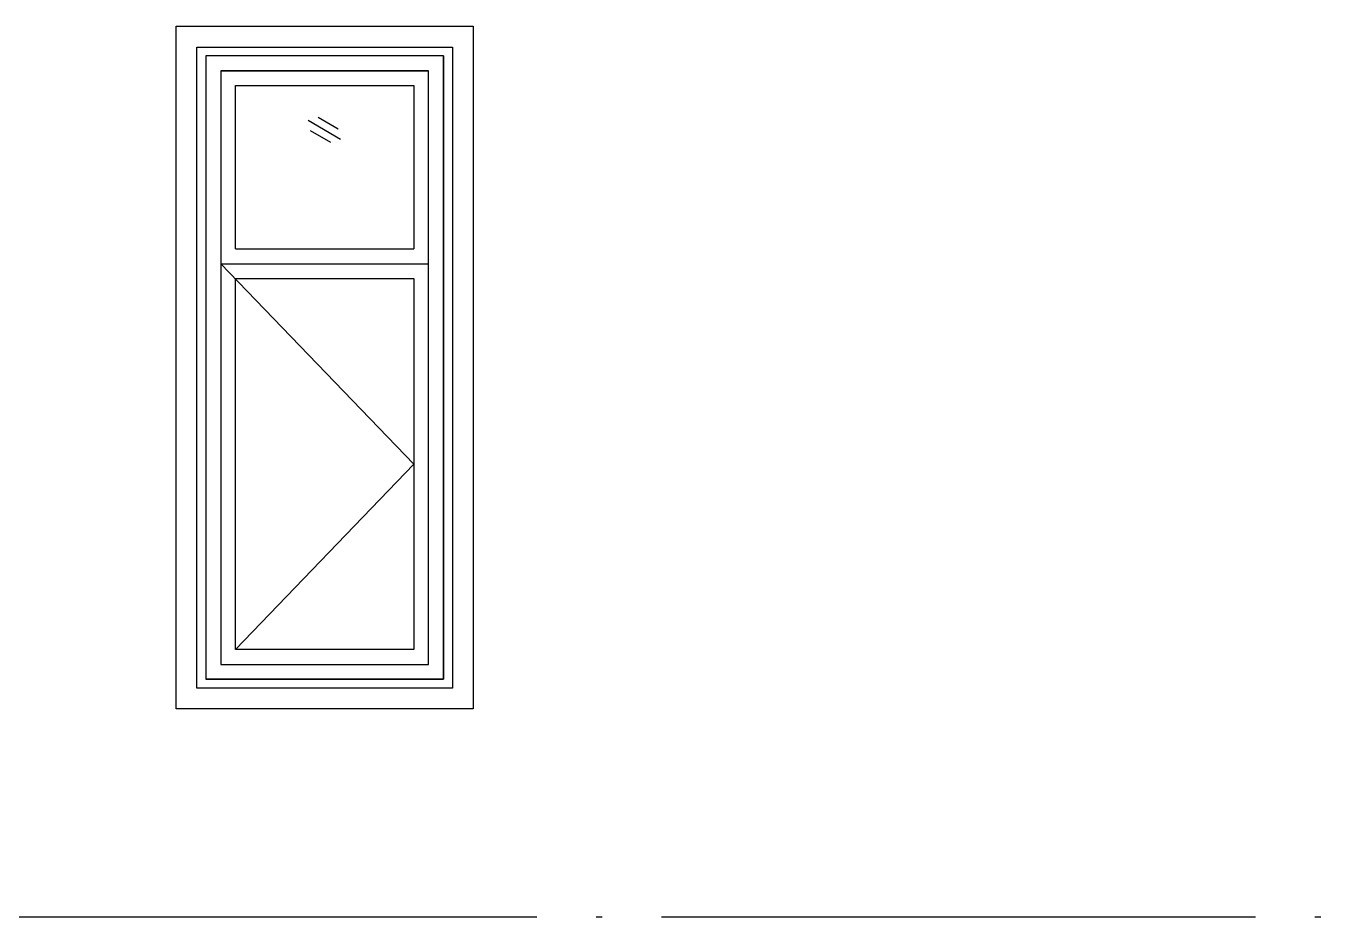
# Model space of a CAD drawing. Extents: x 44111 to 90315, y 4379 to 151689.
# Drawn here: x 70373 to 74799, y 14479 to 17479 of the extents above; entities that cross this region are included whole.
import ezdxf

# ---------------------------------------------------------------- set-up
doc = ezdxf.new("R2010")
doc.units = 0
doc.header["$LTSCALE"] = 1000
doc.header["$MEASUREMENT"] = 0
doc.linetypes.add('DOTE', pattern=[2.42, 2, -0.2, 0.02, -0.2])
for name, color, linetype in [('A-DOTE', 1, 'DOTE'), ('J-LM-门窗框', 157, 'Continuous'), ('J-LM-门窗洞', 35, 'Continuous'), ('填充墙体', 8, 'Continuous')]:
    doc.layers.add(name, color=color, linetype=linetype)

# ---------------------------------------------------------------- blocks, each defined once
blk = doc.blocks.new('玻璃填')
for p, q in [((-54.6, -31.6), (54.6, 31.6)), ((-46.7, 2.4), (21.2, 41.7)), ((-21.2, -41.7), (46.7, -2.4))]:
    blk.add_line(p, q)

msp = doc.modelspace()

# ---------------------------------------------------------------- linework, layer by layer
at = {"layer": 'A-DOTE'}
msp.add_line((57991.9, 14479.2), (79225.4, 14479.2), dxfattribs=at)
at = {"layer": 'J-LM-门窗框'}
for p, q in [((71027.3, 17329.2), (71727.3, 17329.2)), ((71077.3, 16729.2), (71077.3, 17279.2)), ((71077.3, 17279.2), (71677.3, 17279.2)), ((71677.3, 17279.2), (71677.3, 16729.2)), ((71077.3, 16729.2), (71677.3, 16729.2)), ((71027.3, 16679.2), (71727.3, 16679.2)), ((71027.3, 16679.2), (71727.3, 16679.2)), ((71077.3, 15379.2), (71077.3, 16629.2)), ((71077.3, 16629.2), (71677.3, 16629.2)), ((71677.3, 16629.2), (71677.3, 15379.2)), ((71677.3, 15379.2), (71077.3, 15379.2))]:
    msp.add_line(p, q, dxfattribs=at)
for points in [[(71727.3, 16679.2), (71727.3, 17329.2), (71027.3, 17329.2), (71027.3, 16679.2)], [(71027.3, 16679.2), (71027.3, 15329.2), (71727.3, 15329.2), (71727.3, 16679.2)], [(71077.3, 15379.2), (71677.3, 16004.2), (71027.3, 16679.2)]]:
    msp.add_lwpolyline(points, dxfattribs=at)
at = {"layer": 'J-LM-门窗洞'}
for p, q in [((70877.3, 15179.2), (70877.3, 17479.2)), ((70877.3, 17479.2), (71877.3, 17479.2)), ((71877.3, 17479.2), (71877.3, 15179.2)), ((70947.3, 15249.2), (70947.3, 17409.2)), ((70947.3, 17409.2), (71807.3, 17409.2)), ((71807.3, 17409.2), (71807.3, 15249.2)), ((71777.3, 17379.2), (70977.3, 17379.2)), ((71777.3, 17379.2), (70977.3, 17379.2)), ((70977.3, 17379.2), (70977.3, 15279.2)), ((71777.3, 17379.2), (71777.3, 15279.2)), ((71777.3, 17379.2), (71777.3, 15279.2)), ((71777.3, 15279.2), (71777.3, 17379.2)), ((71777.3, 15279.2), (70977.3, 15279.2)), ((70977.3, 15279.2), (71777.3, 15279.2)), ((71807.3, 15249.2), (70947.3, 15249.2)), ((71877.3, 15179.2), (70877.3, 15179.2))]:
    msp.add_line(p, q, dxfattribs=at)

# ---------------------------------------------------------------- block references
at = {"layer": '填充墙体', "xscale": -1}
msp.add_blockref('玻璃填', (71376.6, 17129.7), dxfattribs=at)

doc.saveas('drawing.dxf')
